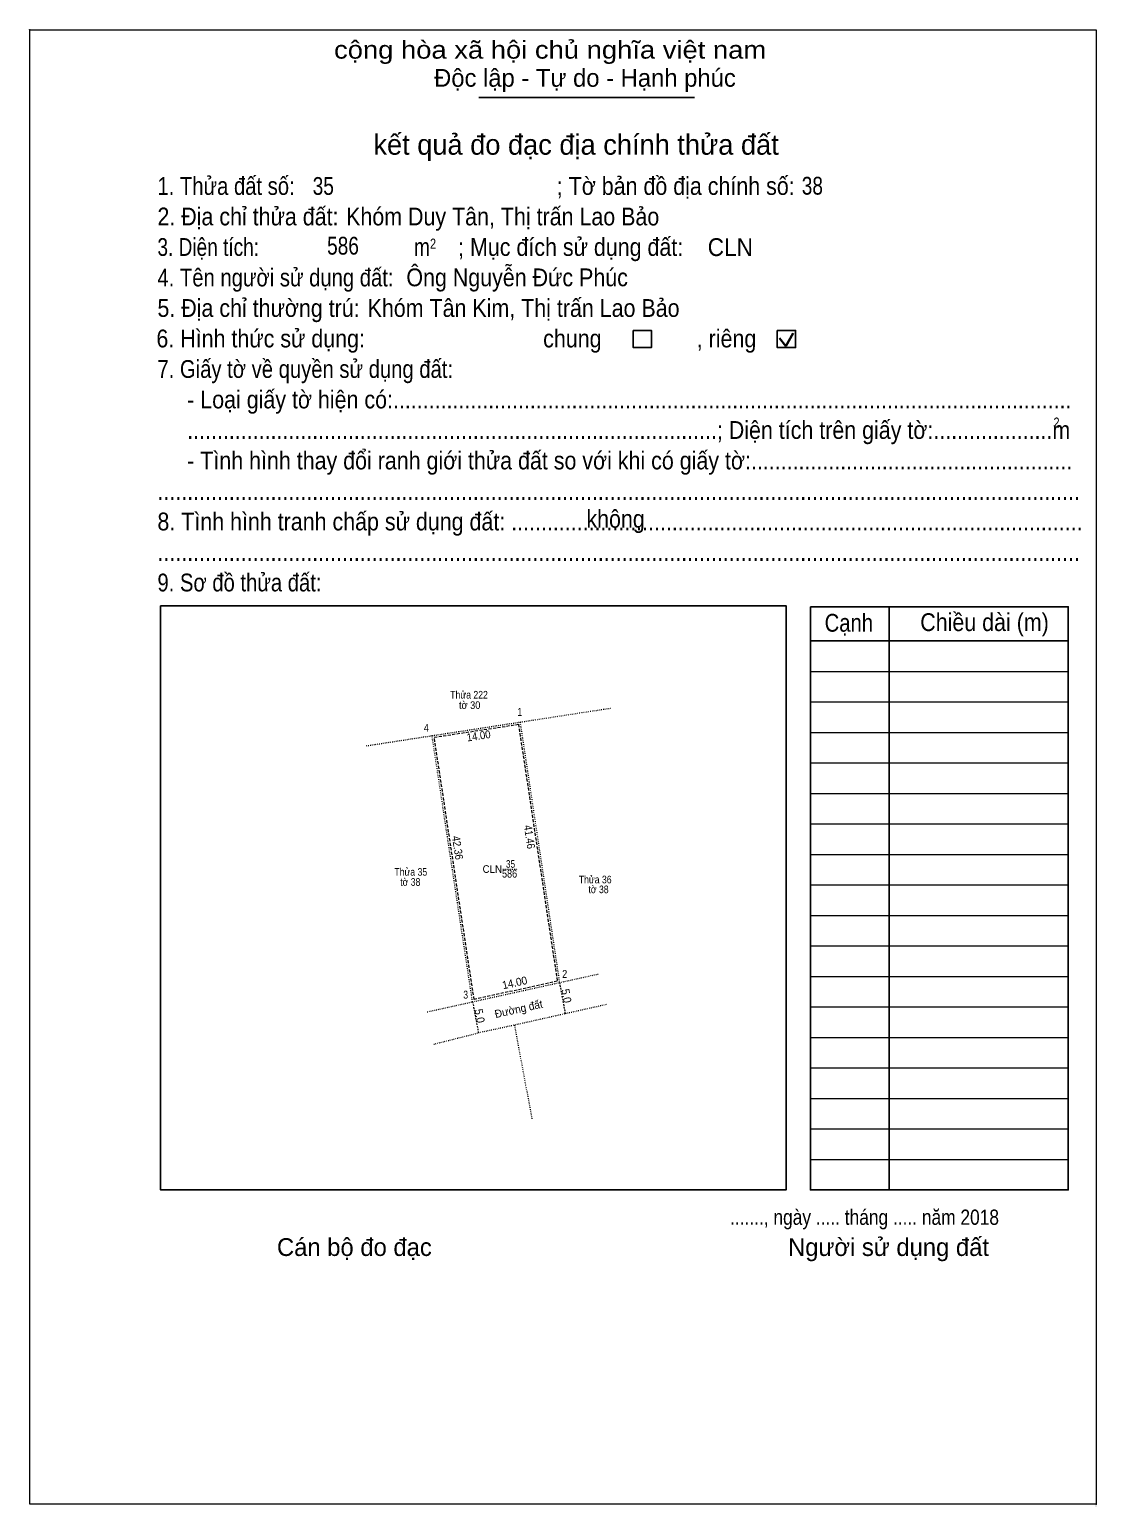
# Model space of a CAD drawing. Header units: metres. Extents: x 535754 to 536552, y 1836422 to 1837057.
# Drawn here: x 535754.5 to 535922.3, y 1836824.5 to 1837057 of the extents above; entities that cross this region are included whole.
import ezdxf
from ezdxf.enums import TextEntityAlignment as Align

# ---------------------------------------------------------------- set-up
doc = ezdxf.new("R2010")
doc.units = ezdxf.units.M
doc.header["$LTSCALE"] = 0.16
doc.header["$PDMODE"] = 32
doc.header["$PDSIZE"] = 0.08
for name, pattern in [('DOTTED', [1.5, 0.3, -1.2]), ('MEDIUM_DASHED', [4.5, 3, -1.5]), ('SHORT_DASHED', [2.7, 1.5, -1.2])]:
    doc.linetypes.add(name, pattern=pattern)
for name, color, linetype, lineweight in [('1', 7, 'MEDIUM_DASHED', 13), ('23', 7, 'DOTTED', 13), ('63', 7, 'Continuous', 13), ('7', 7, 'Continuous', 13)]:
    doc.layers.add(name, color=color, linetype=linetype, lineweight=lineweight)
doc.layers.add('6', color=7, linetype='Continuous')

msp = doc.modelspace()

# ---------------------------------------------------------------- linework, layer by layer
at = {"layer": '1'}
msp.add_lwpolyline([(535831.41, 1836947.63), (535837.52, 1836907.21), (535824.44, 1836904.32), (535818.16, 1836945.59)], close=True, dxfattribs=at)
at = {"layer": '23'}
for p, q in [((535807.49, 1836944.25), (535845.97, 1836950.18)), ((535831.66, 1836947.97), (535837.86, 1836906.98)), ((535824.19, 1836903.96), (535817.82, 1836945.84)), ((535828.98, 1836924.81), (535831.34, 1836924.81)), ((535817.06, 1836902.38), (535844, 1836908.34)), ((535845.2, 1836903.51), (535830.37, 1836900.19)), ((535818.09, 1836897.29), (535824.94, 1836899.02)), ((535830.37, 1836900.19), (535824.94, 1836899.02)), ((535830.78, 1836900.28), (535833.55, 1836885.4))]:
    msp.add_line(p, q, dxfattribs=at)
at = {"layer": '23', "linetype": 'SHORT_DASHED'}
for p, q in [((535837.86, 1836906.98), (535838.77, 1836902.07)), ((535824.19, 1836903.96), (535825.12, 1836899.06))]:
    msp.add_line(p, q, dxfattribs=at)
at = {"layer": '7', "lineweight": 25}
for p, q in [((535825.19, 1837046.28), (535859.11, 1837046.28)), ((535889.75, 1836966.12), (535889.75, 1836874.36)), ((535877.35, 1836960.76), (535917.91, 1836960.76))]:
    msp.add_line(p, q, dxfattribs=at)
at = {"layer": '7', "lineweight": 35}
for p, q in [((535872.5, 1837008.37), (535873.45, 1837007.12)), ((535873.45, 1837007.12), (535874.61, 1837009.2))]:
    msp.add_line(p, q, dxfattribs=at)
at = {"layer": '7'}
for p, q in [((535877.35, 1836955.96), (535917.91, 1836955.96)), ((535877.35, 1836951.16), (535917.91, 1836951.16)), ((535877.35, 1836946.36), (535917.91, 1836946.36)), ((535877.35, 1836941.56), (535917.91, 1836941.56)), ((535877.35, 1836936.76), (535917.91, 1836936.76)), ((535877.35, 1836931.96), (535917.91, 1836931.96)), ((535877.35, 1836927.16), (535917.91, 1836927.16)), ((535877.35, 1836922.36), (535917.91, 1836922.36)), ((535877.35, 1836917.56), (535917.91, 1836917.56)), ((535877.35, 1836912.76), (535917.91, 1836912.76)), ((535877.35, 1836907.96), (535917.91, 1836907.96)), ((535877.35, 1836903.16), (535917.91, 1836903.16)), ((535877.35, 1836898.36), (535917.91, 1836898.36)), ((535877.35, 1836893.56), (535917.91, 1836893.56)), ((535877.35, 1836888.76), (535917.91, 1836888.76)), ((535877.35, 1836883.96), (535917.91, 1836883.96)), ((535877.35, 1836879.16), (535917.91, 1836879.16))]:
    msp.add_line(p, q, dxfattribs=at)
for points in [[(535754.54, 1837056.92), (535754.54, 1837056.92), (535922.28, 1837056.92), (535922.28, 1837056.92)], [(535922.28, 1837056.92), (535922.28, 1836824.92), (535754.54, 1836824.92), (535754.54, 1837056.92)]]:
    msp.add_lwpolyline(points, dxfattribs=at)
at = {"layer": '7', "lineweight": 25}
for points in [[(535849.46, 1837009.6), (535852.34, 1837009.6), (535852.34, 1837006.92), (535849.46, 1837006.92)], [(535872.12, 1837009.6), (535875.01, 1837009.6), (535875.01, 1837006.92), (535872.12, 1837006.92)], [(535775.11, 1836966.28), (535873.51, 1836966.28), (535873.51, 1836874.36), (535775.11, 1836874.36)], [(535877.35, 1836966.12), (535917.91, 1836966.12), (535917.91, 1836874.36), (535877.35, 1836874.36)]]:
    msp.add_lwpolyline(points, close=True, dxfattribs=at)
at = {"layer": '7'}
for p in [(535754.54, 1837056.92), (535922.27, 1836824.92)]:
    msp.add_point(p, dxfattribs=at)

# ---------------------------------------------------------------- texts
at = {"layer": '1', "width": 0.85}
msp.add_text('586', height=1.25, dxfattribs=at).set_placement((535830.015, 1836923.5), align=Align.CENTER)
at = {"layer": '23'}
for s, width, p in [('Thửa 222', 0.85, (535823.64, 1836951.68)), ('tờ 30', 0.9, (535823.74, 1836950.04)), ('Thửa 35', 0.85, (535814.475, 1836923.8)), ('CLN', 0.95, (535827.3, 1836924.25)), ('35', 0.8, (535830.165, 1836925.05)), ('tờ 38', 0.85, (535814.4, 1836922.21)), ('Thửa 36', 0.85, (535843.485, 1836922.6)), ('tờ 38', 0.85, (535844.01, 1836921.05))]:
    msp.add_text(s, height=1.2, dxfattribs=dict(at, width=width)).set_placement(p, align=Align.CENTER)
at = {"layer": '23', "width": 0.95}
for s, rotation, p in [('5.0', 280.5, (535838.3541, 1836904.7789)), ('Đường đất', 12.475, (535831.575, 1836902.221)), ('5.0', 280.747, (535824.7085, 1836901.6215))]:
    msp.add_text(s, height=1.25, rotation=rotation, dxfattribs=at).set_placement(p, align=Align.CENTER)
at = {"layer": '6'}
for s, width, p in [('CLN', 0.95, (535861.18, 1837021.32)), ('Ông Nguyễn Đức Phúc', 0.9, (535813.78, 1837016.56))]:
    msp.add_text(s, height=2.8, dxfattribs=dict(at, width=width)).set_placement(p)
at = {"layer": '63'}
for s, width, p in [(' 1', 0.75, (535831.96, 1836948.95)), (' 4', 0.85, (535817.32, 1836946.45)), (' 2', 0.85, (535839.08, 1836907.72)), (' 3', 0.8, (535823.48, 1836904.45))]:
    msp.add_text(s, height=1.25, dxfattribs=dict(at, width=width)).set_placement(p, align=Align.RIGHT)
for s, rotation, width, p in [('14.00', 8.749, 0.9, (535825.2399, 1836945.2009)), ('41.46', 278.601, 0.9, (535832.5354, 1836929.8135)), ('42.36', 278.648, 0.9, (535821.2269, 1836928.104)), ('14.00', 12.458, 0.95, (535830.9552, 1836906.3509))]:
    msp.add_text(s, height=1.25, rotation=rotation, dxfattribs=dict(at, width=width)).set_placement(p, align=Align.CENTER)
at = {"layer": '7'}
for s, height, width, p in [('cộng hòa xã hội chủ nghĩa việt nam', 2.8, 1.15, (535802.4, 1837052.38)), ('1. Thửa đất số:', 2.8, 0.85, (535774.62, 1837030.94)), ('35', 2.8, 0.8, (535799.04, 1837030.94)), ('; Tờ bản đồ địa chính số:', 2.8, 0.9, (535837.44, 1837030.94)), ('38', 2.8, 0.8, (535875.98, 1837030.98)), ('2. Địa chỉ thửa đất:', 2.8, 0.9, (535774.62, 1837026.14)), ('Khóm Duy Tân, Thị trấn Lao Bảo', 2.8, 0.9, (535804.3, 1837026.14)), ('; Mục đích sử dụng đất:', 2.8, 0.9, (535821.92, 1837021.34)), ('3. Diện tích:', 2.8, 0.8, (535774.62, 1837021.34)), ('586', 2.8, 0.8, (535801.31, 1837021.54)), ('m', 2.8, 0.8, (535814.98, 1837021.34)), ('2', 1.6, 0.8, (535817.5, 1837022.46)), ('4. Tên người sử dụng đất:', 2.8, 0.85, (535774.62, 1837016.54)), ('5. Địa chỉ thường trú:', 2.8, 0.9, (535774.62, 1837011.74)), ('Khóm Tân Kim, Thị trấn Lao Bảo', 2.8, 0.9, (535807.68, 1837011.74)), ('6. Hình thức sử dụng:', 2.8, 0.9, (535774.46, 1837006.94)), ('chung                , riêng', 2.8, 0.9, (535835.3, 1837006.94)), ('7. Giấy tờ về quyền sử dụng đất:', 2.8, 0.85, (535774.62, 1837002.14)), ('     - Loại giấy tờ hiện có:..................................................................................................................', 2.8, 0.9, (535774.62, 1836997.34)), ('     .........................................................................................; Diện tích trên giấy tờ:....................m', 2.8, 0.9, (535774.62, 1836992.54)), ('2', 1.6, 0.8, (535915.58, 1836994.3)), ('     - Tình hình thay đổi ranh giới thửa đất so với khi có giấy tờ:......................................................', 2.8, 0.9, (535774.62, 1836987.74)), ('...........................................................................................................................................................', 2.8, 0.9, (535774.62, 1836982.94)), ('8. Tình hình tranh chấp sử dụng đất: ................................................................................................', 2.8, 0.9, (535774.62, 1836978.14)), ('không', 2.8, 0.9, (535842.1, 1836978.56)), ('...........................................................................................................................................................', 2.8, 0.9, (535774.62, 1836973.34)), ('9. Sơ đồ thửa đất:', 2.8, 0.85, (535774.62, 1836968.54)), ('Cạnh', 2.8, 0.85, (535879.58, 1836962.2)), ('Chiều dài (m)', 2.8, 0.9, (535894.62, 1836962.3)), ('......., ngày ..... tháng ..... năm 2018', 2.4, 0.85, (535864.7, 1836868.86))]:
    msp.add_text(s, height=height, dxfattribs=dict(at, width=width)).set_placement(p)
for s, p in [('Độc lập - Tự do - Hạnh phúc', (535818.14, 1837047.96)), ('Cán bộ đo đạc', (535793.42, 1836863.96)), ('Người sử dụng đất', (535873.82, 1836863.96))]:
    msp.add_text(s, height=2.8, dxfattribs=at).set_placement(p)
for s, height, p in [('kết quả đo đạc địa chính thửa đất', 3.2, (535840.475, 1837037.26)), ('.', 0.8002, (535922.2873, 1836824.54))]:
    msp.add_text(s, height=height, dxfattribs=at).set_placement(p, align=Align.CENTER)

doc.saveas('drawing.dxf')
